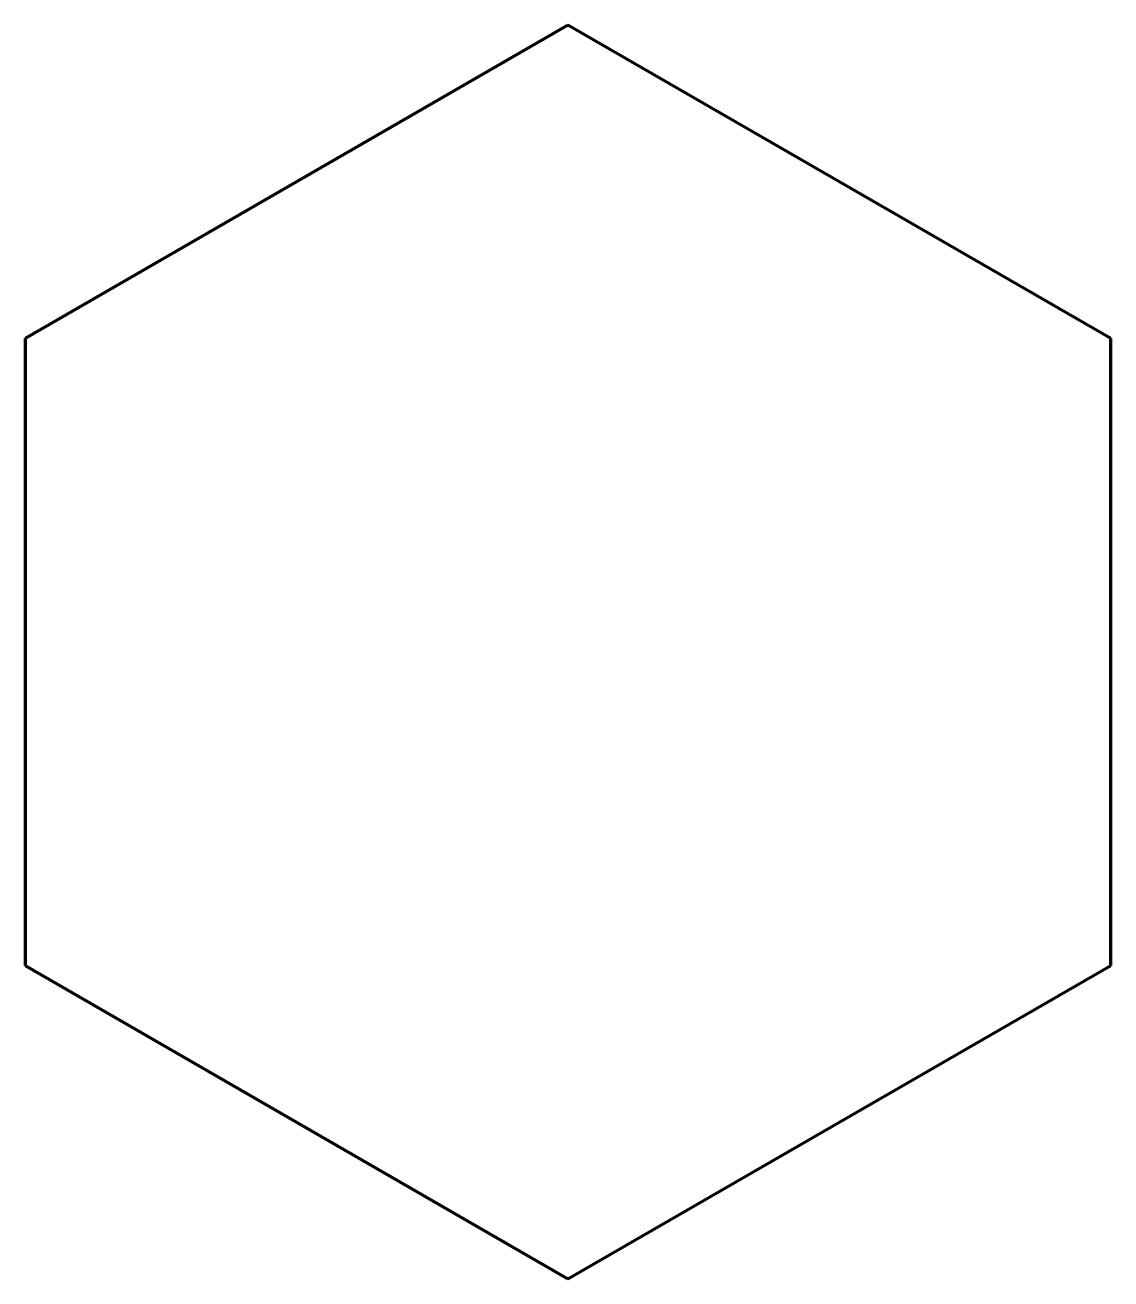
# Model space of a CAD drawing. Header units: millimetres. Extents: x -180 to 180, y -208 to 208.
import ezdxf

# ---------------------------------------------------------------- set-up
doc = ezdxf.new("R2010")
doc.units = ezdxf.units.MM
doc.layers.get('0').update_dxf_attribs({"color": 253, "lineweight": 70, "true_color": 0x8faf8f})

msp = doc.modelspace()

# ---------------------------------------------------------------- linework, layer by layer
for p, q in [((0, 207.85), (-180, 103.92)), ((180, 103.92), (0, 207.85)), ((-180, 103.92), (-180, -103.92)), ((180, -103.92), (180, 103.92)), ((-180, -103.92), (0, -207.85)), ((0, -207.85), (180, -103.92))]:
    msp.add_line(p, q)

doc.saveas('drawing.dxf')
